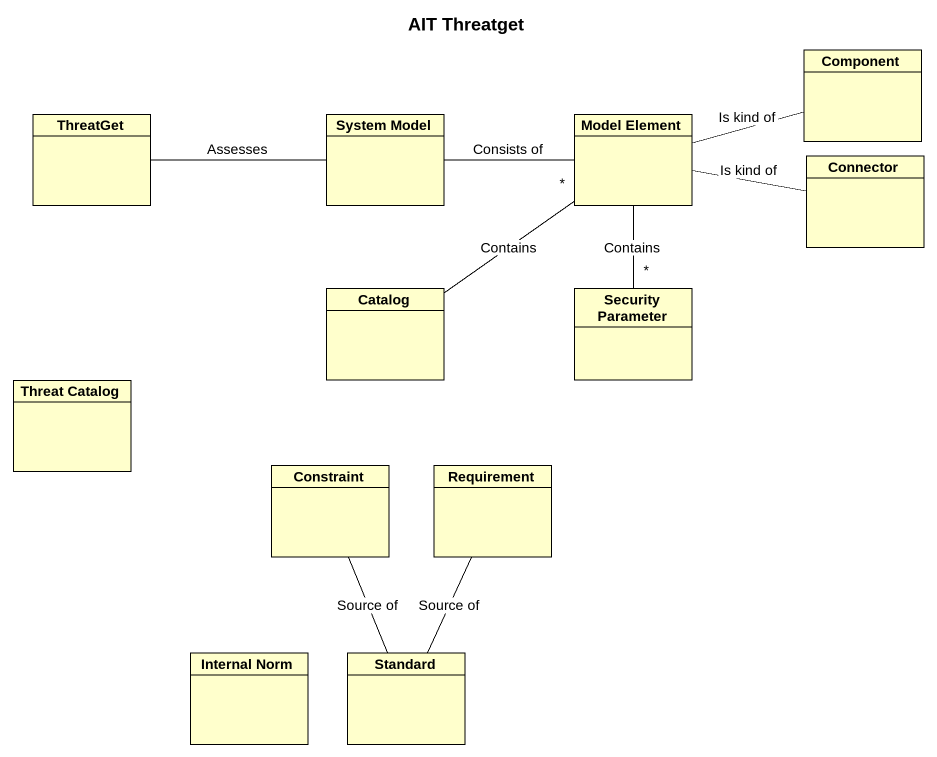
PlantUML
@startuml
title AIT Threatget
hide circle
hide empty members
class "Component" as Component_
class ThreatGet
class "System Model" as System_Model
class "Model Element" as Model_Element
class Connector
class Catalog
class "Security Parameter" as Security_Parameter
class "Threat Catalog" as Threat_Catalog
class Constraint
class Requirement
class "Internal Norm" as Internal_Norm
class Standard
Component_ -left- Model_Element : Is kind of
ThreatGet -right- System_Model : Assesses
System_Model -right- Model_Element : Consists of
Model_Element -- "*" Security_Parameter : Contains
Connector -left- Model_Element : Is kind of
Catalog -up- "*" Model_Element : Contains
Standard -up- Constraint : Source of
Standard -up- Requirement : Source of
@enduml
